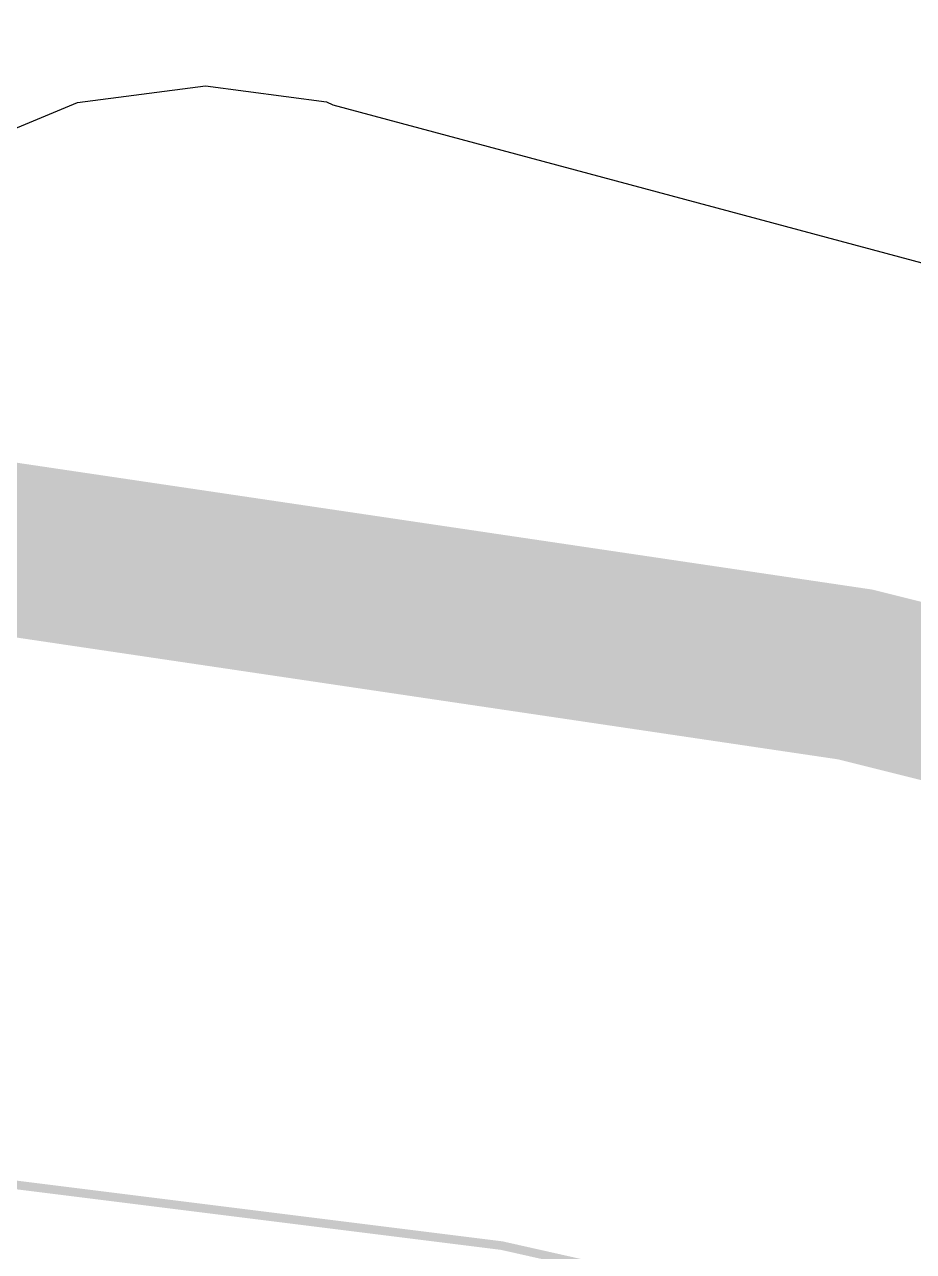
# Model space of a CAD drawing. Header units: inches. Extents: x -7 to 348, y -14 to 159.
# Drawn here: x 37.519 to 38.822, y 33.332 to 35.132 of the extents above; entities that cross this region are included whole.
import ezdxf

# ---------------------------------------------------------------- set-up
doc = ezdxf.new("R2010")
doc.units = ezdxf.units.IN
for name, color, linetype in [('Dimension', 6, 'Continuous'), ('Fabrication', 76, 'Continuous'), ('Mechanical 4', 56, 'Continuous'), ('Top Layer', 1, 'Continuous'), ('Top Overlay', 2, 'Continuous')]:
    doc.layers.add(name, color=color, linetype=linetype)

msp = doc.modelspace()

# ---------------------------------------------------------------- linework, layer by layer
at = {"layer": 'Dimension'}
for points in [[(58.31, 19.467, 0.254, 0.254, 1), (13.31, 19.467, 0.254, 0.254, 1)], [(54.5603, 19.4669, 0.254, 0.254, 1), (17.0603, 19.4669, 0.254, 0.254, 1)]]:
    msp.add_lwpolyline(points, format="xyseb", close=True, dxfattribs=at)
at = {"layer": 'Fabrication'}
for points in [[(21.8463, 25.0261, 0.0127, 0.0127, -0.366777), (38.9247, 34.2228, 0.0127, 0.0127, 0)], [(21.8463, 25.0261, 0.0127, 0.0127, -0.366777), (38.9247, 34.2228, 0.0127, 0.0127, 0)], [(21.8463, 25.0261, 0.0127, 0.0127, -0.366777), (38.9247, 34.2228, 0.0127, 0.0127, 0)], [(21.8463, 25.0261, 0.0127, 0.0127, -0.366777), (38.9247, 34.2228, 0.0127, 0.0127, 0)], [(22.3945, 23.55, 0.0127, 0.0127, -0.436929), (40.8304, 32.6188, 0.0127, 0.0127, 0)], [(22.3945, 23.55, 0.0127, 0.0127, -0.436929), (40.8304, 32.6188, 0.0127, 0.0127, 0)]]:
    msp.add_lwpolyline(points, format="xyseb", dxfattribs=at)
at = {"layer": 'Mechanical 4'}
for points in [[(50.811, 19.55, 0.0127, 0.0127, 1), (20.811, 19.55, 0.0127, 0.0127, 1)], [(50.811, 19.55, 0.0127, 0.0127, 1), (20.811, 19.55, 0.0127, 0.0127, 1)], [(50.811, 19.55, 0.0127, 0.0127, 1), (20.811, 19.55, 0.0127, 0.0127, 1)], [(50.811, 19.55, 0.0127, 0.0127, 1), (20.811, 19.55, 0.0127, 0.0127, 1)], [(50.8248, 19.5385, 0.0127, 0.0127, 1), (20.8248, 19.5385, 0.0127, 0.0127, 1)], [(50.8248, 19.5385, 0.0127, 0.0127, 1), (20.8248, 19.5385, 0.0127, 0.0127, 1)], [(50.8248, 19.5385, 0.0127, 0.0127, 1), (20.8248, 19.5385, 0.0127, 0.0127, 1)], [(50.8248, 19.5385, 0.0127, 0.0127, 1), (20.8248, 19.5385, 0.0127, 0.0127, 1)]]:
    msp.add_lwpolyline(points, format="xyseb", close=True, dxfattribs=at)
at = {"layer": 'Top Layer'}
for p, q in [((37.5962, 35.0174), (37.784, 35.0421)), ((37.784, 35.0421), (37.9613, 35.0188)), ((37.9613, 35.0188), (37.9709, 35.014)), ((37.4212, 34.9449), (37.5962, 35.0174)), ((37.9709, 35.014), (41.3569, 34.1068))]:
    msp.add_line(p, q, dxfattribs=at)
msp.add_lwpolyline([(23.9597, 38.6755, 2.032, 2.032, -0.53877), (58.0622, 22.8854, 2.032, 2.032, 0)], format="xyseb", dxfattribs=at)
at = {"layer": 'Top Overlay'}
msp.add_lwpolyline([(50.8104, 19.4669, 0.254, 0.254, 1), (20.8103, 19.4669, 0.254, 0.254, 1)], format="xyseb", close=True, dxfattribs=at)

doc.saveas('drawing.dxf')
